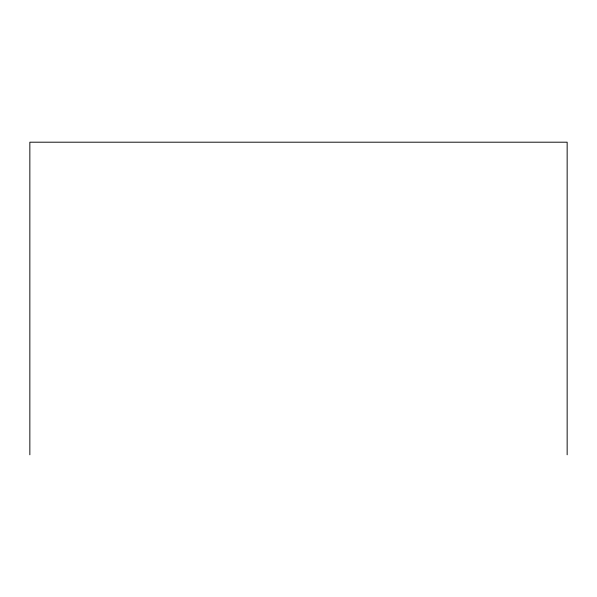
<?xml version="1.0" encoding="UTF-8"?>
<svg xmlns="http://www.w3.org/2000/svg" width="597" height="597" viewBox="0 0 597 597"><rect width="100%" height="100%" fill="white"/><g stroke="black" fill="none" stroke-linecap="round" stroke-linejoin="round"><path stroke-width="0.9" d="M567.15 454.802L567.15 142.198L29.85 142.198L29.85 454.802"/></g></svg>
